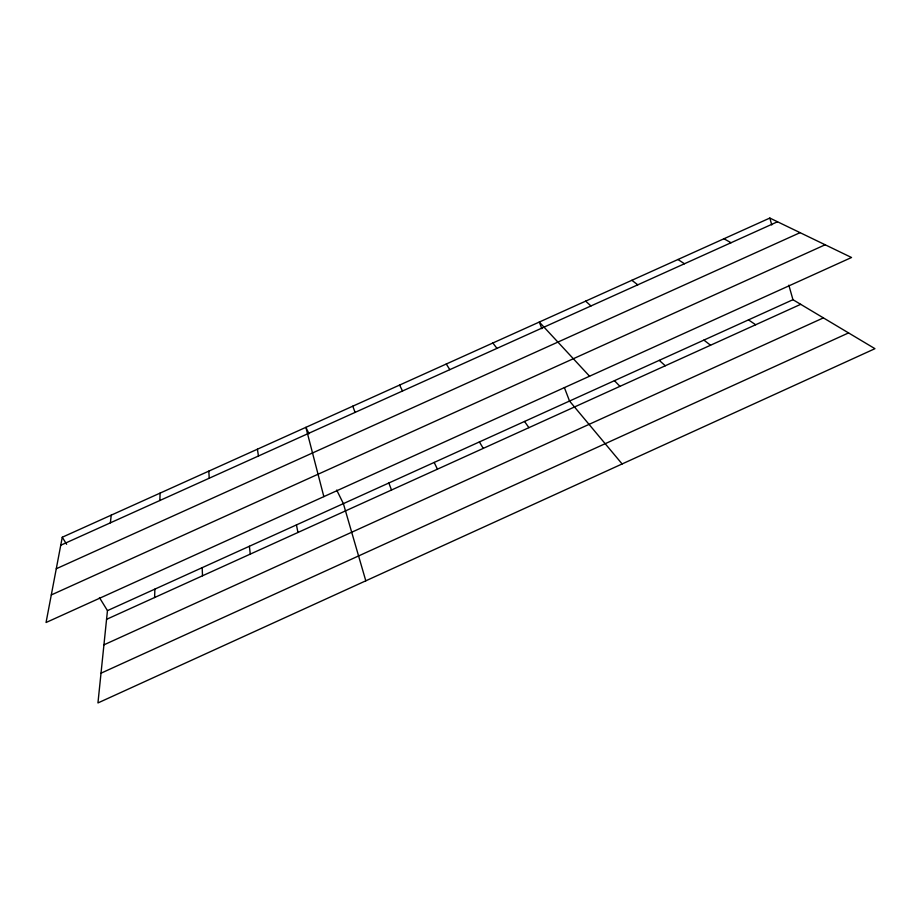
<?xml version="1.0" encoding="UTF-8"?>
<svg xmlns="http://www.w3.org/2000/svg" width="921" height="921" viewBox="0 0 921 921"><rect width="100%" height="100%" fill="white"/><g stroke="black" fill="none" stroke-linecap="round" stroke-linejoin="round"><path stroke-width="1.38" d="M159.863 500.506L160.093 493.103M154.601 597.533L154.889 589.118M99.433 597.579L107.458 610.635L97.948 702.942L874.95 348.679L792.958 299.705L788.837 285.188M110.37 522.84L111.245 515.138M62.271 537.231L46.05 622.515L851.522 257.5L769.829 218.058L62.271 537.231L66.623 544.288M103.935 644.838L823.386 317.883M101.022 673.182L848.563 332.918M51.3 594.943L825.158 244.779M107.458 610.635L792.958 299.705M106.571 619.326L800.694 304.321M60.751 545.232L777.508 221.765M56.273 568.752L800.073 232.668M723.952 238.758L731.055 242.741M677.96 259.503L684.476 263.763M748.485 319.875L755.681 324.756M631.864 280.295L637.781 284.831M703.909 340.091L710.552 345.237M659.229 360.353L665.307 365.764M585.641 301.144L590.96 305.956M614.434 380.672L619.96 386.348M589.567 376.217L539.303 322.051L541.847 328.693M622.124 463.954L569.535 401.038L564.389 387.603M492.85 343.003L496.972 348.368M524.521 421.461L528.919 427.655M446.282 364.002L449.805 369.655M479.404 441.919L483.237 448.389M309.03 433.768L305.876 427.344L323.847 496.626M336.706 490.064L343.383 503.626L365.798 580.817M399.599 385.07L402.512 390.999M434.171 462.434L437.429 469.18M388.835 483.007L391.517 490.018M352.789 406.173L355.092 412.401M769.829 218.058L771.775 224.931M296.435 524.912L297.955 532.476M257.408 449.206L258.456 456.01M249.372 546.268L250.293 554.108M208.814 471.126L209.228 478.229M202.183 567.67L202.505 575.786"/></g></svg>
